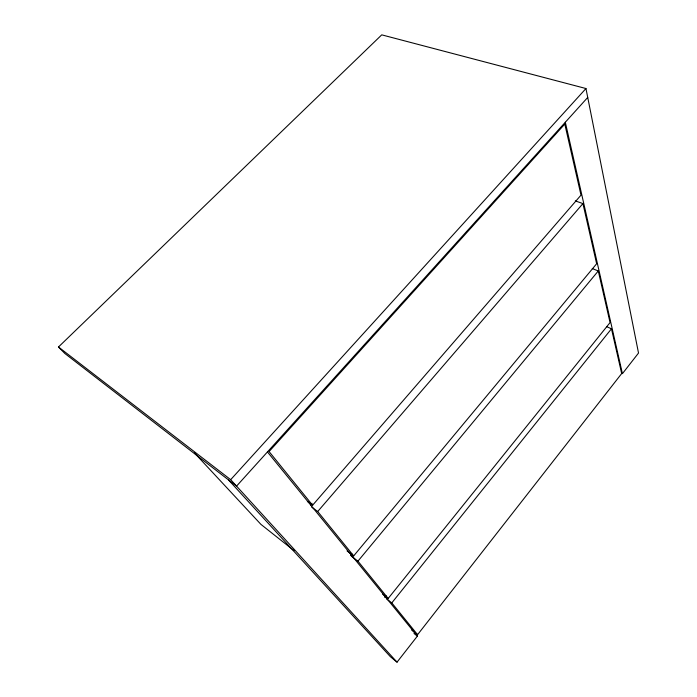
<?xml version="1.0" encoding="UTF-8"?>
<svg xmlns="http://www.w3.org/2000/svg" width="697" height="697" viewBox="0 0 697 697"><rect width="100%" height="100%" fill="white"/><g stroke="black" fill="none" stroke-linecap="round" stroke-linejoin="round"><path stroke-width="1.05" d="M411.683 630.088L417.573 634.688L621.68 373.548L611.478 328.784L606.773 326.727M228.485 479.893L390.364 656.687L397.037 662.15L417.372 636.117L267.448 451.935M417.573 634.688L391.792 602.896L611.478 328.784M382.679 594.219L388.185 598.444L610.058 322.572L598.287 270.959L592.276 268.563M384.753 597.477L386.121 595.778M388.185 598.444L357.944 561.155L598.287 270.959M350.53 555.553L351.924 553.88M347.054 550.909L353.684 555.901L596.649 263.754L582.927 203.585L575.304 200.902M353.684 555.901L317.701 511.528L582.927 203.585M310.609 504.959L312.038 503.312M312.596 505.238L581.002 195.134L564.797 124.075L269.077 451.569L312.596 505.238L307.368 501.396M587.728 97.441L236.553 486.123L64.804 353.449L58.478 346.993L381.747 34.85L585.959 88.528L638.522 353.048L622.412 373.67L565.319 122.245M397.037 662.15L230.672 479.675L585.959 88.528M311.637 507.059L317.701 511.528M351.358 556.18L357.944 561.155M386.321 598.679L391.792 602.896M58.478 346.993L230.672 479.675M414.009 633.495L417.372 636.117M294.117 550.674L260.922 524.371L194.411 452.884"/></g></svg>
